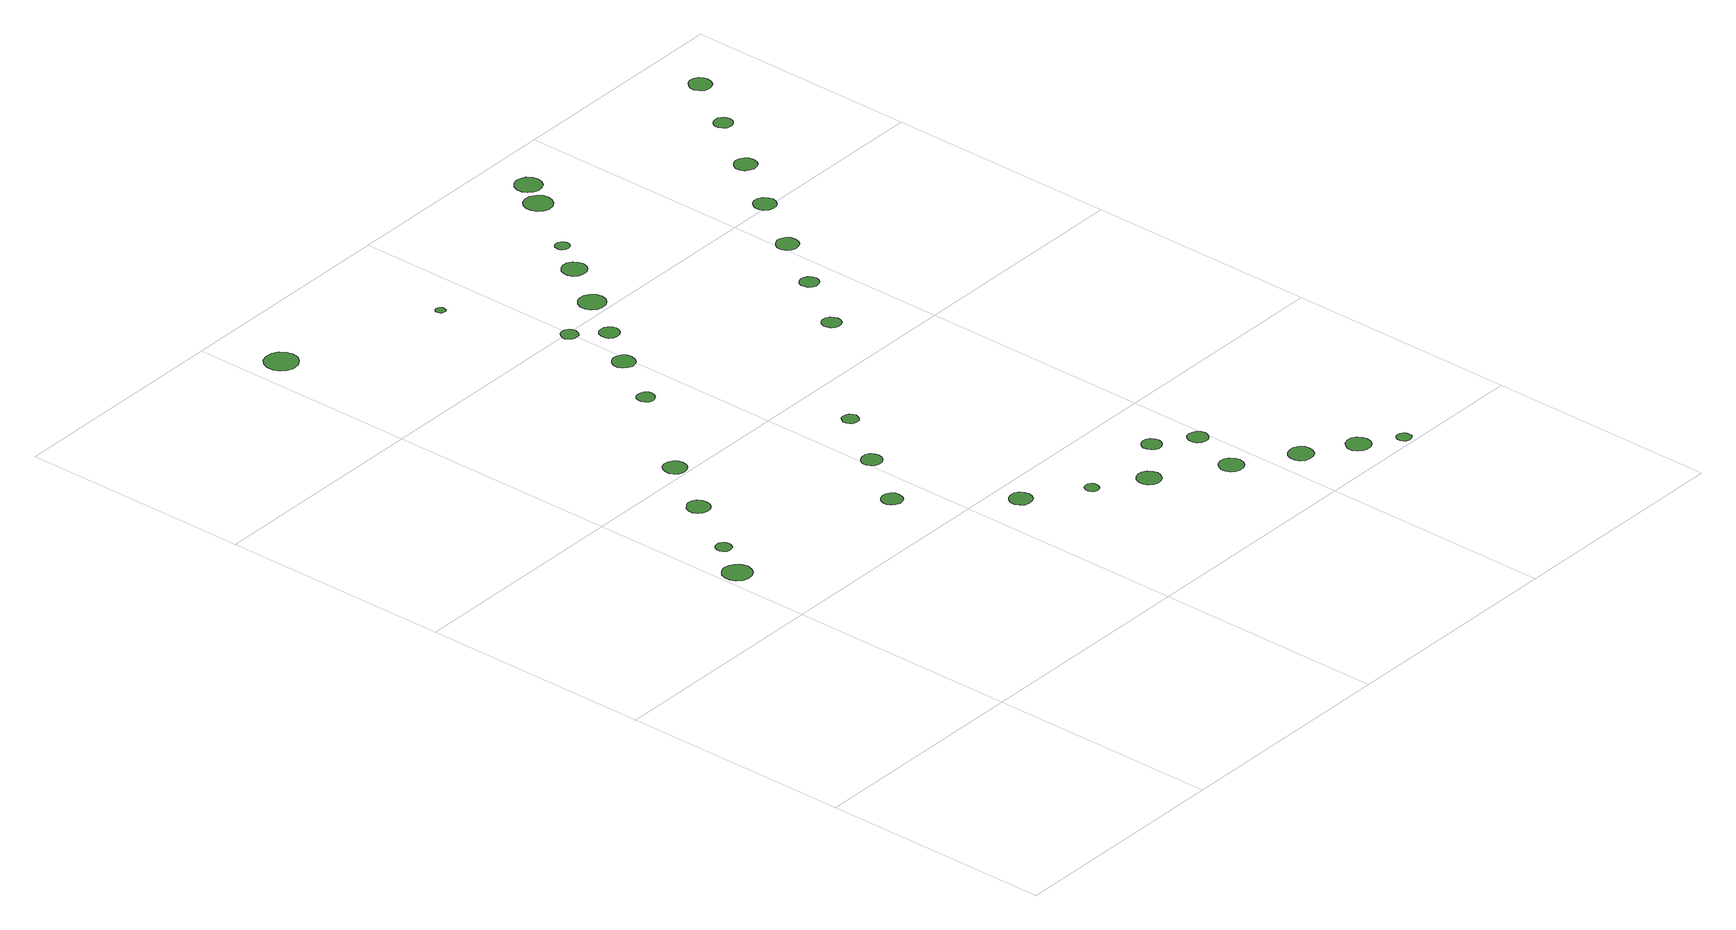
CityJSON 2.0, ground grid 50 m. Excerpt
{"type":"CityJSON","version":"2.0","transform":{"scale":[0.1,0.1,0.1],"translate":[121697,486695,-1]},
"CityObjects":{
"tree1":{"type":"SolitaryVegetationObject","attributes":{"function":"something"},"geometry":[{"type":"MultiSurface","lod":"1","boundaries":[[[0,1,2,3,4,5,6,7,8,9,10,11,12,13,14]]]}]},
"tree2":{"type":"SolitaryVegetationObject","attributes":{"function":"something"},"geometry":[{"type":"MultiSurface","lod":"1","boundaries":[[[15,16,17,18,19,20,21,22,23,24,25,26,27,28,29]]]}]},
"tree3":{"type":"SolitaryVegetationObject","attributes":{"function":"something"},"geometry":[{"type":"MultiSurface","lod":"1","boundaries":[[[30,31,32,33,34,35,36,37,38,39,40,41,42,43,44]]]}]},
"tree4":{"type":"SolitaryVegetationObject","attributes":{"function":"something"},"geometry":[{"type":"MultiSurface","lod":"1","boundaries":[[[45,46,47,48,49,50,51,52,53,54,55,56,57,58,59]]]}]},
"tree5":{"type":"SolitaryVegetationObject","attributes":{"function":"something"},"geometry":[{"type":"MultiSurface","lod":"1","boundaries":[[[60,61,62,63,64,65,66,67,68,69,70,71,72,73,74]]]}]},
"tree6":{"type":"SolitaryVegetationObject","attributes":{"function":"something"},"geometry":[{"type":"MultiSurface","lod":"1","boundaries":[[[75,76,77,78,79,80,81,82,83,84,85,86,87,88,89]]]}]},
"tree7":{"type":"SolitaryVegetationObject","attributes":{"function":"something"},"geometry":[{"type":"MultiSurface","lod":"1","boundaries":[[[90,91,92,93,94,95,96,97,98,99,100,101,102,103,104]]]}]},
"tree8":{"type":"SolitaryVegetationObject","attributes":{"function":"something"},"geometry":[{"type":"MultiSurface","lod":"1","boundaries":[[[105,106,107,108,109,110,111,112,113,114,115,116,117,118,119]]]}]},
"tree9":{"type":"SolitaryVegetationObject","attributes":{"function":"something"},"geometry":[{"type":"MultiSurface","lod":"1","boundaries":[[[120,121,122,123,124,125,126,127,128,129,130,131,132,133,134]]]}]},
"tree10":{"type":"SolitaryVegetationObject","attributes":{"function":"something"},"geometry":[{"type":"MultiSurface","lod":"1","boundaries":[[[135,136,137,138,139,140,141,142,143,144,145,146,147,148,149]]]}]},
"tree11":{"type":"SolitaryVegetationObject","attributes":{"function":"something"},"geometry":[{"type":"MultiSurface","lod":"1","boundaries":[[[150,151,152,153,154,155,156,157,158,159,160,161,162,163,164]]]}]},
"tree12":{"type":"SolitaryVegetationObject","attributes":{"function":"something"},"geometry":[{"type":"MultiSurface","lod":"1","boundaries":[[[165,166,167,168,169,170,171,172,173,174,175,176,177,178,179]]]}]},
"tree13":{"type":"SolitaryVegetationObject","attributes":{"function":"something"},"geometry":[{"type":"MultiSurface","lod":"1","boundaries":[[[180,181,182,183,184,185,186,187,188,189,190,191,192,193,194]]]}]},
"tree14":{"type":"SolitaryVegetationObject","attributes":{"function":"something"},"geometry":[{"type":"MultiSurface","lod":"1","boundaries":[[[195,196,197,198,199,200,201,202,203,204,205,206,207,208,209]]]}]},
"tree15":{"type":"SolitaryVegetationObject","attributes":{"function":"something"},"geometry":[{"type":"MultiSurface","lod":"1","boundaries":[[[210,211,212,213,214,215,216,217,218,219,220,221,222,223,224]]]}]},
"tree16":{"type":"SolitaryVegetationObject","attributes":{"function":"something"},"geometry":[{"type":"MultiSurface","lod":"1","boundaries":[[[225,226,227,228,229,230,231,232,233,234,235,236,237,238,239]]]}]},
"tree17":{"type":"SolitaryVegetationObject","attributes":{"function":"something"},"geometry":[{"type":"MultiSurface","lod":"1","boundaries":[[[240,241,242,243,244,245,246,247,248,249,250,251,252,253,254]]]}]},
"tree18":{"type":"SolitaryVegetationObject","attributes":{"function":"something"},"geometry":[{"type":"MultiSurface","lod":"1","boundaries":[[[255,256,257,258,259,260,261,262,263,264,265,266,267,268,269]]]}]},
"tree19":{"type":"SolitaryVegetationObject","attributes":{"function":"something"},"geometry":[{"type":"MultiSurface","lod":"1","boundaries":[[[270,271,272,273,274,275,276,277,278,279,280,281,282,283,284]]]}]},
"tree20":{"type":"SolitaryVegetationObject","attributes":{"function":"something"},"geometry":[{"type":"MultiSurface","lod":"1","boundaries":[[[285,286,287,288,289,290,291,292,293,294,295,296,297,298,299]]]}]},
"tree21":{"type":"SolitaryVegetationObject","attributes":{"function":"something"},"geometry":[{"type":"MultiSurface","lod":"1","boundaries":[[[300,301,302,303,304,305,306,307,308,309,310,311,312,313,314]]]}]},
"tree22":{"type":"SolitaryVegetationObject","attributes":{"function":"something"},"geometry":[{"type":"MultiSurface","lod":"1","boundaries":[[[315,316,317,318,319,320,321,322,323,324,325,326,327,328,329]]]}]},
"tree23":{"type":"SolitaryVegetationObject","attributes":{"function":"something"},"geometry":[{"type":"MultiSurface","lod":"1","boundaries":[[[330,331,332,333,334,335,336,337,338,339,340,341,342,343,344]]]}]},
"tree24":{"type":"SolitaryVegetationObject","attributes":{"function":"something"},"geometry":[{"type":"MultiSurface","lod":"1","boundaries":[[[345,346,347,348,349,350,351,352,353,354,355,356,357,358,359]]]}]},
"tree25":{"type":"SolitaryVegetationObject","attributes":{"function":"something"},"geometry":[{"type":"MultiSurface","lod":"1","boundaries":[[[360,361,362,363,364,365,366,367,368,369,370,371,372,373,374]]]}]},
"tree26":{"type":"SolitaryVegetationObject","attributes":{"function":"something"},"geometry":[{"type":"MultiSurface","lod":"1","boundaries":[[[375,376,377,378,379,380,381,382,383,384,385,386,387,388,389]]]}]},
"tree27":{"type":"SolitaryVegetationObject","attributes":{"function":"something"},"geometry":[{"type":"MultiSurface","lod":"1","boundaries":[[[390,391,392,393,394,395,396,397,398,399,400,401,402,403,404]]]}]},
"tree28":{"type":"SolitaryVegetationObject","attributes":{"function":"something"},"geometry":[{"type":"MultiSurface","lod":"1","boundaries":[[[405,406,407,408,409,410,411,412,413,414,415,416,417,418,419]]]}]},
"tree29":{"type":"SolitaryVegetationObject","attributes":{"function":"something"},"geometry":[{"type":"MultiSurface","lod":"1","boundaries":[[[420,421,422,423,424,425,426,427,428,429,430,431,432,433,434]]]}]},
"tree30":{"type":"SolitaryVegetationObject","attributes":{"function":"something"},"geometry":[{"type":"MultiSurface","lod":"1","boundaries":[[[435,436,437,438,439,440,441,442,443,444,445,446,447,448,449]]]}]},
"tree31":{"type":"SolitaryVegetationObject","attributes":{"function":"something"},"geometry":[{"type":"MultiSurface","lod":"1","boundaries":[[[450,451,452,453,454,455,456,457,458,459,460,461,462,463,464]]]}]},
"tree32":{"type":"SolitaryVegetationObject","attributes":{"function":"something"},"geometry":[{"type":"MultiSurface","lod":"1","boundaries":[[[465,466,467,468,469,470,471,472,473,474,475,476,477,478,479]]]}]},
"tree33":{"type":"SolitaryVegetationObject","attributes":{"function":"something"},"geometry":[{"type":"MultiSurface","lod":"1","boundaries":[[[480,481,482,483,484,485,486,487,488,489,490,491,492,493,494]]]}]},
"tree34":{"type":"SolitaryVegetationObject","attributes":{"function":"something"},"geometry":[{"type":"MultiSurface","lod":"1","boundaries":[[[495,496,497,498,499,500,501,502,503,504,505,506,507,508,509]]]}]}
},
"vertices":[
[70,693,10],[67,705,10],[59,716,10],[49,722,10],[36,724,10],[24,720,10],[14,711,10],[9,699,10],[9,687,10],[14,675,10],[24,666,10],[36,662,10],[49,664,10],[59,670,10],[67,680,10],
[111,773,10],[109,780,10],[105,785,10],[99,789,10],[92,789,10],[86,787,10],[80,783,10],[78,776,10],[78,769,10],[80,763,10],[86,758,10],[92,756,10],[99,757,10],[105,760,10],[109,766,10],
[200,903,10],[198,913,10],[192,922,10],[183,927,10],[173,928,10],[164,924,10],[156,918,10],[152,908,10],[152,898,10],[156,889,10],[164,883,10],[173,880,10],[183,880,10],[192,885,10],[198,894,10],
[281,1030,10],[279,1040,10],[273,1048,10],[264,1053,10],[254,1054,10],[244,1051,10],[237,1044,10],[233,1035,10],[233,1025,10],[237,1016,10],[244,1009,10],[254,1006,10],[264,1007,10],[273,1012,10],[279,1020,10],
[457,636,10],[455,645,10],[450,652,10],[442,657,10],[433,658,10],[424,655,10],[417,649,10],[413,640,10],[413,631,10],[417,623,10],[424,617,10],[433,614,10],[442,615,10],[450,619,10],[455,627,10],
[105,1858,10],[102,1872,10],[93,1884,10],[81,1891,10],[66,1892,10],[52,1888,10],[42,1878,10],[36,1865,10],[36,1850,10],[42,1837,10],[52,1828,10],[66,1823,10],[81,1825,10],[93,1832,10],[102,1844,10],
[618,447,10],[616,456,10],[611,465,10],[602,470,10],[592,470,10],[582,467,10],[575,461,10],[571,452,10],[571,442,10],[575,433,10],[582,426,10],[592,423,10],[602,424,10],[611,429,10],[616,437,10],
[542,758,10],[540,766,10],[535,774,10],[527,778,10],[518,779,10],[509,776,10],[503,770,10],[499,762,10],[499,753,10],[503,745,10],[509,739,10],[518,736,10],[527,737,10],[535,742,10],[540,749,10],
[436,1237,10],[435,1244,10],[430,1251,10],[424,1254,10],[416,1255,10],[409,1253,10],[403,1248,10],[400,1241,10],[400,1233,10],[403,1226,10],[409,1221,10],[416,1218,10],[424,1219,10],[430,1223,10],[435,1229,10],
[727,367,10],[726,373,10],[722,378,10],[717,381,10],[711,382,10],[705,380,10],[701,376,10],[698,370,10],[698,364,10],[701,358,10],[705,354,10],[711,352,10],[717,353,10],[722,356,10],[726,361,10],
[626,884,10],[624,891,10],[620,897,10],[614,900,10],[606,901,10],[599,899,10],[594,894,10],[591,888,10],[591,880,10],[594,874,10],[599,869,10],[606,867,10],[614,867,10],[620,871,10],[624,877,10],
[514,1352,10],[512,1362,10],[506,1370,10],[498,1375,10],[488,1376,10],[478,1372,10],[471,1366,10],[467,1357,10],[467,1347,10],[471,1338,10],[478,1332,10],[488,1328,10],[498,1330,10],[506,1334,10],[512,1342,10],
[835,305,10],[833,315,10],[826,324,10],[817,329,10],[807,330,10],[797,327,10],[789,320,10],[785,310,10],[785,300,10],[789,290,10],[797,283,10],[807,280,10],[817,281,10],[826,286,10],[833,295,10],
[419,1742,10],[419,1746,10],[416,1750,10],[412,1752,10],[408,1752,10],[404,1751,10],[401,1748,10],[399,1744,10],[399,1740,10],[401,1736,10],[404,1733,10],[408,1732,10],[412,1732,10],[416,1734,10],[419,1738,10],
[518,1495,10],[516,1503,10],[512,1509,10],[506,1513,10],[498,1513,10],[491,1511,10],[486,1506,10],[482,1499,10],[482,1492,10],[486,1485,10],[491,1480,10],[498,1478,10],[506,1478,10],[512,1482,10],[516,1488,10],
[575,1441,10],[573,1449,10],[568,1456,10],[561,1460,10],[552,1461,10],[544,1459,10],[537,1453,10],[534,1445,10],[534,1436,10],[537,1428,10],[544,1422,10],[552,1420,10],[561,1421,10],[568,1425,10],[573,1432,10],
[972,214,10],[970,224,10],[964,233,10],[955,238,10],[944,239,10],[934,236,10],[927,229,10],[922,219,10],[922,209,10],[927,199,10],[934,192,10],[944,189,10],[955,190,10],[964,195,10],[970,204,10],
[928,380,10],[926,388,10],[921,395,10],[914,400,10],[905,401,10],[897,398,10],[891,392,10],[887,384,10],[887,376,10],[891,368,10],[897,362,10],[905,359,10],[914,360,10],[921,365,10],[926,372,10],
[647,1537,10],[644,1549,10],[637,1558,10],[627,1564,10],[615,1565,10],[604,1562,10],[595,1554,10],[590,1543,10],[590,1531,10],[595,1520,10],[604,1512,10],[615,1509,10],[627,1510,10],[637,1516,10],[644,1525,10],
[1005,328,10],[1003,337,10],[998,344,10],[990,348,10],[982,349,10],[973,347,10],[967,341,10],[963,333,10],[963,324,10],[967,316,10],[973,310,10],[982,307,10],[990,308,10],[998,313,10],[1003,320,10],
[1090,138,10],[1088,148,10],[1082,157,10],[1072,162,10],[1062,163,10],[1051,160,10],[1043,153,10],[1039,143,10],[1039,132,10],[1043,122,10],[1051,115,10],[1062,112,10],[1072,113,10],[1082,118,10],[1088,127,10],
[714,1640,10],[712,1650,10],[706,1659,10],[696,1665,10],[686,1666,10],[675,1662,10],[667,1655,10],[663,1645,10],[663,1635,10],[667,1625,10],[675,1618,10],[686,1614,10],[696,1615,10],[706,1621,10],[712,1629,10],
[1187,75,10],[1185,85,10],[1179,94,10],[1169,99,10],[1159,100,10],[1149,97,10],[1141,90,10],[1136,80,10],[1136,69,10],[1141,60,10],[1149,52,10],[1159,49,10],[1169,50,10],[1179,55,10],[1185,64,10],
[875,1136,10],[873,1144,10],[869,1151,10],[861,1155,10],[853,1156,10],[845,1153,10],[839,1148,10],[836,1140,10],[836,1132,10],[839,1124,10],[845,1119,10],[853,1116,10],[861,1117,10],[869,1121,10],[873,1128,10],
[1252,24,10],[1251,30,10],[1248,35,10],[1242,38,10],[1236,39,10],[1230,37,10],[1225,33,10],[1222,27,10],[1222,21,10],[1225,15,10],[1230,11,10],[1236,9,10],[1242,10,10],[1248,13,10],[1251,18,10],
[754,1712,10],[753,1718,10],[749,1723,10],[744,1726,10],[738,1727,10],[732,1725,10],[727,1721,10],[725,1715,10],[725,1709,10],[727,1703,10],[732,1699,10],[738,1697,10],[744,1698,10],[749,1701,10],[753,1706,10],
[961,1263,10],[959,1271,10],[954,1278,10],[947,1282,10],[939,1283,10],[931,1280,10],[925,1275,10],[922,1267,10],[922,1259,10],[925,1252,10],[931,1246,10],[939,1243,10],[947,1244,10],[954,1248,10],[959,1255,10],
[858,1846,10],[855,1858,10],[848,1868,10],[837,1875,10],[825,1876,10],[813,1872,10],[804,1864,10],[799,1852,10],[799,1840,10],[804,1828,10],[813,1820,10],[825,1816,10],[837,1818,10],[848,1824,10],[855,1834,10],
[1044,1384,10],[1042,1394,10],[1037,1402,10],[1028,1406,10],[1019,1408,10],[1009,1404,10],[1002,1398,10],[998,1389,10],[998,1379,10],[1002,1370,10],[1009,1364,10],[1019,1361,10],[1028,1362,10],[1037,1367,10],[1042,1375,10],
[896,1904,10],[894,1915,10],[887,1925,10],[876,1930,10],[865,1932,10],[854,1928,10],[845,1920,10],[840,1909,10],[840,1898,10],[845,1887,10],[854,1879,10],[865,1876,10],[876,1877,10],[887,1883,10],[894,1892,10],
[1129,1510,10],[1126,1520,10],[1121,1528,10],[1112,1533,10],[1102,1534,10],[1093,1531,10],[1086,1524,10],[1082,1515,10],[1082,1505,10],[1086,1497,10],[1093,1490,10],[1102,1487,10],[1112,1488,10],[1121,1493,10],[1126,1501,10],
[1216,1631,10],[1214,1641,10],[1208,1648,10],[1199,1653,10],[1190,1654,10],[1181,1651,10],[1173,1645,10],[1169,1636,10],[1169,1626,10],[1173,1617,10],[1181,1611,10],[1190,1608,10],[1199,1609,10],[1208,1613,10],[1214,1621,10],
[1301,1761,10],[1299,1769,10],[1294,1775,10],[1287,1780,10],[1279,1780,10],[1271,1778,10],[1265,1772,10],[1261,1765,10],[1261,1757,10],[1265,1749,10],[1271,1743,10],[1279,1741,10],[1287,1742,10],[1294,1746,10],[1299,1752,10],
[1384,1885,10],[1382,1894,10],[1377,1902,10],[1368,1907,10],[1358,1908,10],[1349,1905,10],[1342,1898,10],[1338,1890,10],[1338,1880,10],[1342,1871,10],[1349,1864,10],[1358,1861,10],[1368,1862,10],[1377,1867,10],[1382,1875,10]
]}
